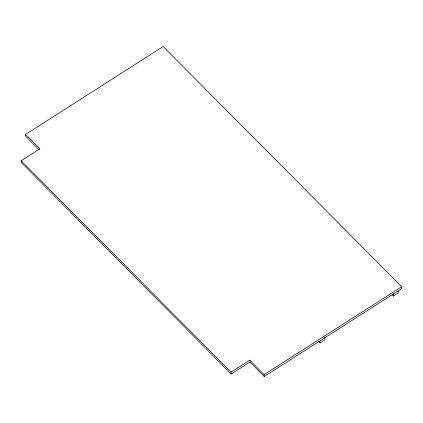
<?xml version="1.0" encoding="UTF-8"?>
<svg xmlns="http://www.w3.org/2000/svg" width="423" height="423" viewBox="0 0 423 423"><rect width="100%" height="100%" fill="white"/><g stroke="black" fill="none" stroke-linecap="round" stroke-linejoin="round"><path stroke-width="0.63" d="M39.122 149.742L25.755 136.28L25.592 134.408L163.183 46.541L401.681 286.72L401.85 288.592L264.259 376.459L249.972 362.072L249.808 360.2L231.08 372.155L231.249 374.032L249.972 362.072M231.249 374.032L21.319 162.628L21.15 160.751L39.873 148.796L25.592 134.408M264.259 376.459L264.089 374.582L401.681 286.72M318.731 341.467L320.126 342.873L325.007 339.754L324.785 337.253M392.005 294.672L393.395 296.079L398.281 292.959L398.117 291.082M249.808 360.2L264.089 374.582M21.15 160.751L231.08 372.155M393.173 293.578L393.395 296.079M319.957 340.996L320.126 342.873"/></g></svg>
